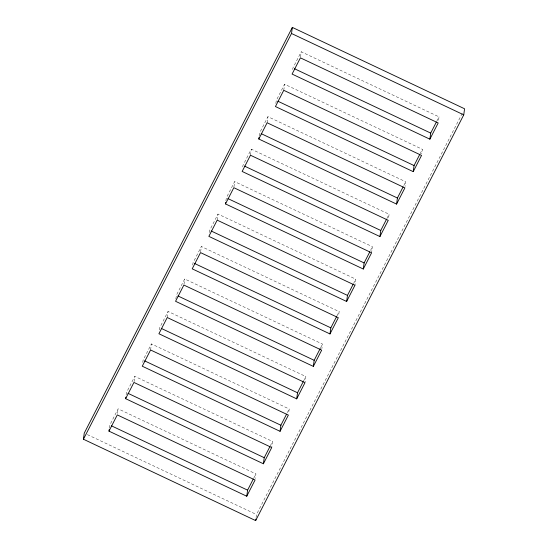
<?xml version="1.0" encoding="UTF-8"?>
<svg xmlns="http://www.w3.org/2000/svg" width="548" height="548" viewBox="0 0 548 548"><rect width="100%" height="100%" fill="white"/><g stroke="black" fill="none" stroke-linecap="round" stroke-linejoin="round"><path stroke-width="0.41" stroke-dasharray="2.74 2.06" d="M109.388 428.091L109.806 425.049L118.128 408.822L255.916 473.924L255.286 478.479M117.505 413.384L118.128 408.822M126.136 394.875L126.451 392.594L134.774 376.36L272.562 441.462L271.726 447.545M134.048 381.682L134.774 376.36M142.788 362.413L143.097 360.132L151.419 343.904L289.207 409L288.584 413.562M150.59 349.987L151.419 343.904M159.434 329.951L159.742 327.67L168.072 311.442L305.853 376.545L305.126 381.867M167.236 317.525L168.072 311.442M175.874 299.016L176.394 295.214L184.717 278.98L322.498 344.082L321.875 348.644M183.984 284.302L184.717 278.98M192.725 265.033L193.04 262.752L201.363 246.525L339.15 311.627L338.52 316.182M200.63 251.847L201.363 246.525M209.37 232.578L209.685 230.297L218.008 214.063L355.796 279.165L354.96 285.248M217.172 220.145L218.008 214.063M225.913 200.876L226.331 197.835L234.654 181.607L372.441 246.703L371.606 252.786M233.928 186.93L234.654 181.607M242.771 166.893L242.976 165.373L251.299 149.145L389.087 214.247L388.361 219.57M250.47 155.228L251.299 149.145M259.211 135.959L259.629 132.917L267.951 116.683L405.732 181.785L405.109 186.347M267.116 122.766L267.951 116.683M275.856 103.497L276.274 100.455L284.597 84.228L422.385 149.323L421.755 153.885M283.761 90.31L284.597 84.228M292.714 69.521L292.92 68L301.242 51.765L439.03 116.868L438.407 121.43M300.516 57.088L301.242 51.765M256.074 517.559L256.491 514.517L463.012 111.819M253.642 478.349L255.916 473.924M270.287 445.887L272.562 441.462M287.316 412.692L289.207 409M303.585 380.97L305.853 376.545M320.607 347.775L322.498 344.082M336.876 316.052L339.15 311.627M353.522 283.59L355.796 279.165M370.551 250.395L372.441 246.703M386.82 218.673L389.087 214.247M403.842 185.477L405.732 181.785M420.111 153.755L422.385 149.323M436.756 121.293L439.03 116.868M87.344 434.605L256.491 514.517"/><path stroke-width="0.82" d="M83.426 439.222L84.255 433.146L292.344 27.4L464.574 108.778L463.745 114.854L255.656 520.6L83.426 439.222L291.509 33.483L292.344 27.4M108.97 431.132L117.293 414.905L255.08 480L246.758 496.235L108.97 431.132L109.182 429.611M125.615 398.677L133.938 382.442L271.726 447.545L263.403 463.772L125.615 398.677L125.828 397.156M225.502 203.918L233.825 187.69L371.606 252.786L363.283 269.02L225.502 203.918L225.708 202.397M258.793 139L267.116 122.766L404.904 187.868L396.581 204.096L258.793 139L258.999 137.48M246.758 496.235L247.593 490.152L253.265 479.082M255.656 520.6L255.868 519.079M263.403 463.772L264.239 457.69L269.911 446.627M280.049 431.317L288.371 415.083L150.59 349.987L142.268 366.215L280.049 431.317L280.884 425.234L286.556 414.165M296.701 398.855L305.024 382.627L167.236 317.525L158.913 333.753L296.701 398.855L297.53 392.772L303.208 381.709M313.346 366.393L321.669 350.165L183.881 285.063L175.559 301.297L313.346 366.393L314.175 360.31L320.231 348.507M329.992 333.938L338.315 317.703L200.527 252.607L192.204 268.835L329.992 333.938L330.828 327.855L336.499 316.785M346.637 301.475L354.96 285.248L217.172 220.145L208.85 236.373L346.637 301.475L347.473 295.393L353.145 284.33M363.283 269.02L364.119 262.937L369.79 251.868M379.928 236.558L388.258 220.33L250.47 155.228L242.148 171.456L379.928 236.558L380.764 230.475L386.443 219.412M396.581 204.096L397.41 198.013L403.088 186.95M413.226 171.64L421.549 155.406L283.761 90.31L275.439 106.538L413.226 171.64L414.062 165.558L419.734 154.488M429.872 139.178L438.195 122.951L300.407 57.848L292.084 74.076L429.872 139.178L430.707 133.096L436.379 122.033M291.509 33.483L463.745 114.854M294.468 68.726L430.707 133.096M277.822 101.188L414.062 165.558M261.177 133.65L397.41 198.013M244.524 166.106L380.764 230.475M227.879 198.568L364.119 262.937M211.233 231.023L347.473 295.393M194.588 263.485L330.828 327.855M177.942 295.947L314.175 360.31M161.29 328.403L297.53 392.772M144.645 360.865L280.884 425.234M127.999 393.32L264.239 457.69M111.354 425.782L247.593 490.152"/></g></svg>
